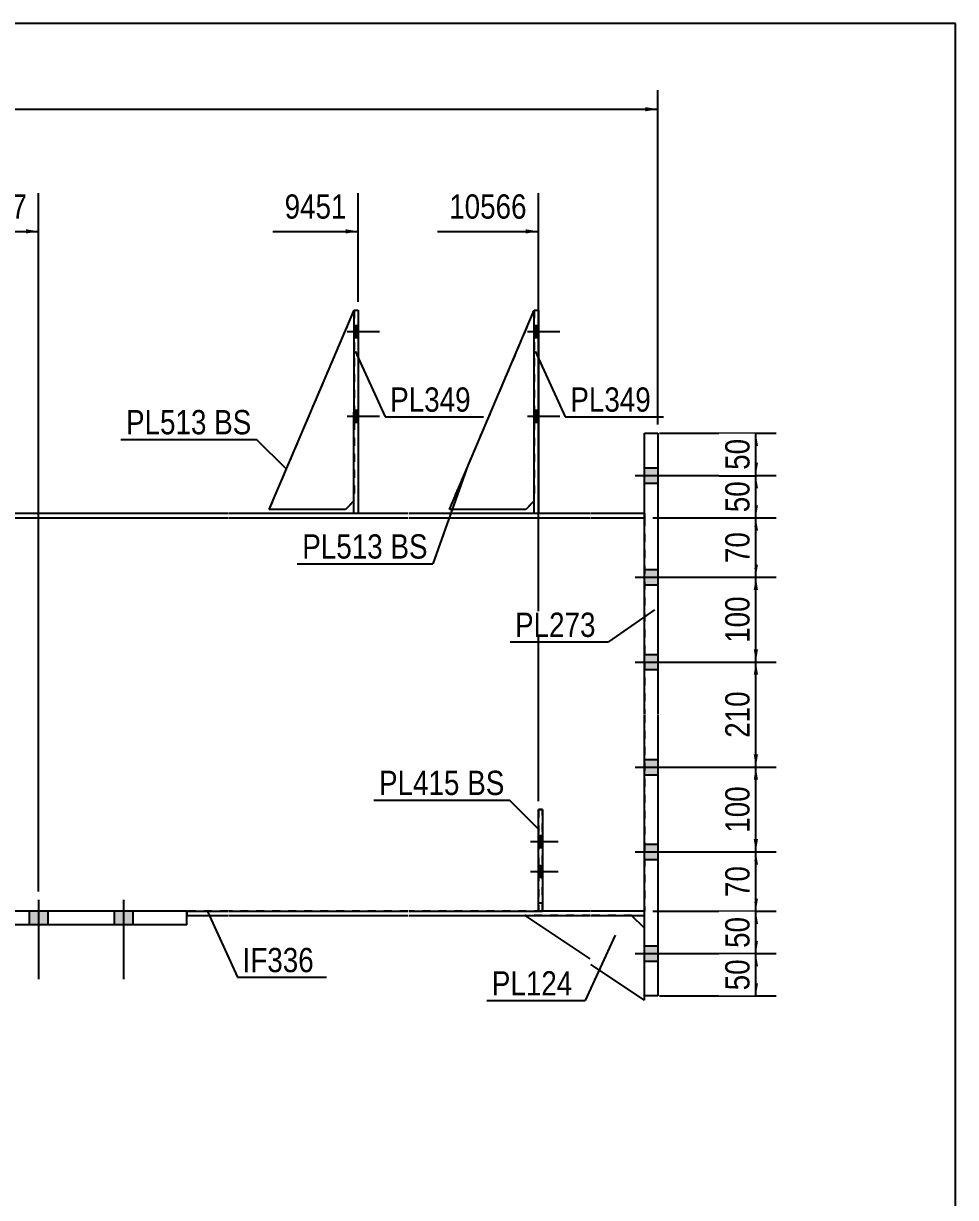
# Model space of a CAD drawing. Header units: millimetres. Extents: x -35 to 368, y -200 to 77.
# Drawn here: x 257.8 to 367.8, y -61.3 to 77.2 of the extents above; entities that cross this region are included whole.
import ezdxf

# ---------------------------------------------------------------- set-up
doc = ezdxf.new("R2010")
doc.units = ezdxf.units.MM
doc.linetypes.add('DXK_LINE_DOT1', pattern=[1.8814, 0.9407, -0.9407])
doc.linetypes.add('DXK_LINE_DOT2', pattern=[3.9198, 1.9599, -1.9599])
doc.styles.add('Arial Narrow', font='ARIALN.TTF', dxfattribs={"height": 0.2})

# ---------------------------------------------------------------- blocks, each defined once
blk = doc.blocks.new('Unknown-627303242-1210')
at = {"color": 5, "linetype": 'Continuous'}
for p, q in [((367.77, 77.23), (-32.23, 77.23)), ((367.77, -199.77), (367.77, 77.23))]:
    blk.add_line(p, q, dxfattribs=at)
blk = doc.blocks.new('Bolt-627303242-2008 - 1546')
at = {"linetype": 'Continuous'}
for points in [[(260.72, -27.5), (258.52, -27.5), (258.52, -29.1), (260.72, -29.1)], [(260.72, -27.5), (258.52, -27.5), (258.52, -29.1), (260.72, -29.1)], [(260.72, -27.5), (258.52, -27.5), (258.52, -29.1), (260.72, -29.1)], [(260.72, -27.5), (258.52, -27.5), (258.52, -29.1), (260.72, -29.1)], [(270.72, -27.5), (268.52, -27.5), (268.52, -29.1), (270.72, -29.1)], [(270.72, -27.5), (268.52, -27.5), (268.52, -29.1), (270.72, -29.1)], [(270.72, -27.5), (268.52, -27.5), (268.52, -29.1), (270.72, -29.1)], [(270.72, -27.5), (268.52, -27.5), (268.52, -29.1), (270.72, -29.1)]]:
    blk.add_hatch(color=3, dxfattribs=at).paths.add_polyline_path(points)
at = {"color": 3, "linetype": 'Continuous'}
for p, q in [((259.62, -26.16), (259.62, -35.5)), ((259.62, -26.16), (259.62, -35.5)), ((259.62, -26.16), (259.62, -35.5)), ((259.62, -26.16), (259.62, -35.5)), ((269.62, -26.16), (269.62, -35.5)), ((269.62, -26.16), (269.62, -35.5)), ((269.62, -26.16), (269.62, -35.5)), ((269.62, -26.16), (269.62, -35.5)), ((258.52, -27.5), (258.52, -29.1)), ((258.52, -27.5), (258.52, -29.1)), ((258.52, -27.5), (258.52, -29.1)), ((258.52, -27.5), (258.52, -29.1)), ((260.72, -27.5), (260.72, -29.1)), ((260.72, -27.5), (260.72, -29.1)), ((260.72, -27.5), (260.72, -29.1)), ((260.72, -27.5), (260.72, -29.1)), ((268.52, -27.5), (268.52, -29.1)), ((268.52, -27.5), (268.52, -29.1)), ((268.52, -27.5), (268.52, -29.1)), ((268.52, -27.5), (268.52, -29.1)), ((270.72, -27.5), (270.72, -29.1)), ((270.72, -27.5), (270.72, -29.1)), ((270.72, -27.5), (270.72, -29.1)), ((270.72, -27.5), (270.72, -29.1))]:
    blk.add_line(p, q, dxfattribs=at)
blk = doc.blocks.new('Part-627303242-1597 - 1546')
at = {"color": 7, "linetype": 'DXK_LINE_DOT1'}
for p, q in [((158.88, -4.25), (158.88, 18.9)), ((158.88, 18.9), (163.68, 18.9)), ((163.78, 18.9), (173.38, 18.9)), ((173.48, 18.9), (183.08, 18.9)), ((183.18, 18.9), (204.58, 18.9)), ((204.68, 18.9), (225.73, 18.9)), ((225.83, 18.9), (247.22, 18.9)), ((247.32, 18.9), (281.92, 18.9)), ((282.02, 18.9), (303.17, 18.9)), ((303.27, 18.9), (324.67, 18.9)), ((324.77, 18.9), (331.07, 18.9)), ((331.07, 18.9), (331.07, -4.25)), ((158.88, -27.5), (158.88, -4.35)), ((331.07, -4.35), (331.07, -27.5)), ((163.68, -27.5), (158.88, -27.5)), ((173.38, -27.5), (163.78, -27.5)), ((183.08, -27.5), (173.48, -27.5)), ((204.58, -27.5), (183.18, -27.5)), ((225.73, -27.5), (204.68, -27.5)), ((247.22, -27.5), (225.83, -27.5)), ((252.12, -27.5), (247.32, -27.5)), ((281.92, -27.5), (252.12, -27.5)), ((303.17, -27.5), (282.02, -27.5)), ((324.67, -27.5), (303.27, -27.5)), ((331.07, -27.5), (324.77, -27.5))]:
    blk.add_line(p, q, dxfattribs=at)
at = {"color": 2, "linetype": 'Continuous'}
blk.add_line((252.12, -27.5), (252.12, -27.5), dxfattribs=at)
blk = doc.blocks.new('Part-627303242-1646 - 1546')
at = {"color": 2, "linetype": 'Continuous'}
for p, q in [((277.12, -27.5), (281.92, -27.5)), ((282.02, -27.5), (303.17, -27.5)), ((303.27, -27.5), (318.57, -27.5)), ((324.67, -27.5), (319.07, -27.5)), ((331.07, -27.5), (324.77, -27.5)), ((277.12, -28), (281.92, -28)), ((282.02, -28), (303.17, -28)), ((303.27, -28), (324.67, -28)), ((324.77, -28), (331.07, -28))]:
    blk.add_line(p, q, dxfattribs=at)
at = {"color": 7, "linetype": 'DXK_LINE_DOT1'}
for p, q in [((277.12, -27.5), (277.12, -28)), ((277.12, -27.5), (277.12, -27.5)), ((319.07, -27.5), (318.57, -27.5)), ((331.07, -28), (331.07, -27.5)), ((277.12, -28), (277.12, -28))]:
    blk.add_line(p, q, dxfattribs=at)
blk = doc.blocks.new('Part-627303242-1668 - 1546')
at = {"color": 2, "linetype": 'Continuous'}
for p, q in [((168.58, 19.4), (168.58, 18.9)), ((168.58, 19.4), (173.38, 19.4)), ((173.48, 19.4), (183.08, 19.4)), ((183.18, 19.4), (197.98, 19.4)), ((204.58, 19.4), (198.48, 19.4)), ((219.48, 19.4), (204.68, 19.4)), ((225.73, 19.4), (219.98, 19.4)), ((240.63, 19.4), (225.83, 19.4)), ((247.22, 19.4), (241.13, 19.4)), ((281.92, 19.4), (247.32, 19.4)), ((296.82, 19.4), (282.02, 19.4)), ((303.17, 19.4), (297.32, 19.4)), ((318.07, 19.4), (303.27, 19.4)), ((324.67, 19.4), (318.57, 19.4)), ((331.07, 19.4), (324.77, 19.4)), ((168.58, 18.9), (173.38, 18.9)), ((173.48, 18.9), (183.08, 18.9)), ((183.18, 18.9), (204.58, 18.9)), ((204.68, 18.9), (225.73, 18.9)), ((225.83, 18.9), (247.22, 18.9)), ((247.32, 18.9), (281.92, 18.9)), ((282.02, 18.9), (303.17, 18.9)), ((303.27, 18.9), (324.67, 18.9)), ((324.77, 18.9), (331.07, 18.9))]:
    blk.add_line(p, q, dxfattribs=at)
at = {"color": 7, "linetype": 'DXK_LINE_DOT1'}
for p, q in [((198.48, 19.4), (197.98, 19.4)), ((219.98, 19.4), (219.48, 19.4)), ((241.13, 19.4), (240.63, 19.4)), ((297.32, 19.4), (296.82, 19.4)), ((318.57, 19.4), (318.07, 19.4)), ((331.07, 19.4), (331.07, 18.9))]:
    blk.add_line(p, q, dxfattribs=at)
blk = doc.blocks.new('Part-627303242-1721 - 1546')
at = {"color": 2, "linetype": 'Continuous'}
for p, q in [((331.07, -4.25), (331.07, 28.9)), ((331.07, 28.9), (332.67, 28.9)), ((332.67, 28.9), (332.67, -4.25)), ((331.07, -37.5), (331.07, -4.35)), ((332.67, -4.35), (332.67, -37.5)), ((332.67, -37.5), (331.07, -37.5))]:
    blk.add_line(p, q, dxfattribs=at)
blk = doc.blocks.new('Bolt-627303242-1948 - 1546')
at = {"linetype": 'Continuous'}
for points in [[(331.07, 24.8), (331.07, 23), (332.67, 23), (332.67, 24.8)], [(331.07, 24.8), (331.07, 23), (332.67, 23), (332.67, 24.8)], [(331.07, 12.8), (331.07, 11), (332.67, 11), (332.67, 12.8)], [(331.07, 12.8), (331.07, 11), (332.67, 11), (332.67, 12.8)], [(331.07, 2.8), (331.07, 1), (332.67, 1), (332.67, 2.8)], [(331.07, 2.8), (331.07, 1), (332.67, 1), (332.67, 2.8)], [(331.07, -9.6), (331.07, -11.4), (332.67, -11.4), (332.67, -9.6)], [(331.07, -9.6), (331.07, -11.4), (332.67, -11.4), (332.67, -9.6)], [(331.07, -19.6), (331.07, -21.4), (332.67, -21.4), (332.67, -19.6)], [(331.07, -19.6), (331.07, -21.4), (332.67, -21.4), (332.67, -19.6)], [(331.07, -31.6), (331.07, -33.4), (332.67, -33.4), (332.67, -31.6)], [(331.07, -31.6), (331.07, -33.4), (332.67, -33.4), (332.67, -31.6)]]:
    blk.add_hatch(color=3, dxfattribs=at).paths.add_polyline_path(points)
at = {"color": 3, "linetype": 'Continuous'}
for p, q in [((329.99, 23.9), (339.07, 23.9)), ((329.99, 23.9), (339.07, 23.9)), ((331.07, 24.8), (332.67, 24.8)), ((331.07, 24.8), (332.67, 24.8)), ((331.07, 23), (332.67, 23)), ((331.07, 23), (332.67, 23)), ((331.07, 12.8), (332.67, 12.8)), ((331.07, 12.8), (332.67, 12.8)), ((329.99, 11.9), (339.07, 11.9)), ((329.99, 11.9), (339.07, 11.9)), ((331.07, 11), (332.67, 11)), ((331.07, 11), (332.67, 11)), ((331.07, 2.8), (332.67, 2.8)), ((331.07, 2.8), (332.67, 2.8)), ((329.99, 1.9), (339.07, 1.9)), ((329.99, 1.9), (339.07, 1.9)), ((331.07, 1), (332.67, 1)), ((331.07, 1), (332.67, 1)), ((331.07, -9.6), (332.67, -9.6)), ((331.07, -9.6), (332.67, -9.6)), ((329.99, -10.5), (339.07, -10.5)), ((329.99, -10.5), (339.07, -10.5)), ((331.07, -11.4), (332.67, -11.4)), ((331.07, -11.4), (332.67, -11.4)), ((329.99, -20.5), (339.07, -20.5)), ((329.99, -20.5), (339.07, -20.5)), ((331.07, -19.6), (332.67, -19.6)), ((331.07, -19.6), (332.67, -19.6)), ((331.07, -21.4), (332.67, -21.4)), ((331.07, -21.4), (332.67, -21.4)), ((331.07, -31.6), (332.67, -31.6)), ((331.07, -31.6), (332.67, -31.6)), ((329.99, -32.5), (339.07, -32.5)), ((329.99, -32.5), (339.07, -32.5)), ((331.07, -33.4), (332.67, -33.4)), ((331.07, -33.4), (332.67, -33.4))]:
    blk.add_line(p, q, dxfattribs=at)
blk = doc.blocks.new('Part-627303242-1755 - 1546')
at = {"color": 2, "linetype": 'Continuous'}
for p, q in [((324.67, -33.1), (317.02, -28)), ((331.07, -29.5), (329.57, -28)), ((331.07, -38), (324.77, -33.8)), ((331.07, -38), (331.07, -37.5))]:
    blk.add_line(p, q, dxfattribs=at)
at = {"color": 7, "linetype": 'DXK_LINE_DOT1'}
for p, q in [((324.67, -28), (317.02, -28)), ((329.57, -28), (324.77, -28)), ((331.07, -37.5), (331.07, -29.5))]:
    blk.add_line(p, q, dxfattribs=at)
blk = doc.blocks.new('Part-627303242-1775 - 1546')
at = {"color": 2, "linetype": 'Continuous'}
for p, q in [((318.07, 19.4), (318.08, 43.4)), ((318.08, 43.4), (318.58, 43.4)), ((318.58, 43.4), (318.57, 19.4)), ((318.57, 19.4), (318.07, 19.4))]:
    blk.add_line(p, q, dxfattribs=at)
blk = doc.blocks.new('Part-627303242-1790 - 1546')
at = {"color": 2, "linetype": 'Continuous'}
for p, q in [((296.82, 19.4), (296.83, 43.4)), ((296.83, 43.4), (297.33, 43.4)), ((297.33, 43.4), (297.32, 19.4)), ((297.32, 19.4), (296.82, 19.4))]:
    blk.add_line(p, q, dxfattribs=at)
blk = doc.blocks.new('Part-627303242-1937 - 1546')
at = {"color": 2, "linetype": 'Continuous'}
for p, q in [((252.12, -29.1), (252.12, -27.5)), ((277.12, -27.5), (252.12, -27.5)), ((277.12, -29.1), (277.12, -27.5)), ((277.12, -29.1), (252.12, -29.1))]:
    blk.add_line(p, q, dxfattribs=at)
blk = doc.blocks.new('Bolt-627303242-2006 - 1546')
at = {"linetype": 'Continuous'}
for points in [[(318.57, -18.57), (318.57, -19.97), (319.07, -19.97), (319.07, -18.57)], [(318.57, -22.1), (318.57, -23.5), (319.07, -23.5), (319.07, -22.1)]]:
    blk.add_hatch(color=3, dxfattribs=at).paths.add_polyline_path(points)
at = {"color": 3, "linetype": 'Continuous'}
for p, q in [((317.62, -19.27), (320.92, -19.27)), ((318.57, -18.57), (319.07, -18.57)), ((318.57, -19.97), (319.07, -19.97)), ((318.57, -22.1), (319.07, -22.1)), ((317.62, -22.8), (320.92, -22.8)), ((318.57, -23.5), (319.07, -23.5))]:
    blk.add_line(p, q, dxfattribs=at)
blk = doc.blocks.new('Part-627303242-2014 - 1546')
at = {"color": 7, "linetype": 'DXK_LINE_DOT1'}
for p, q in [((318.57, -15.5), (318.57, -27.5)), ((319.07, -15.5), (318.57, -15.5)), ((319.07, -27.5), (319.07, -15.5)), ((318.57, -27.5), (319.07, -27.5))]:
    blk.add_line(p, q, dxfattribs=at)
blk = doc.blocks.new('Bolt-627303242-1950 - 1546')
at = {"linetype": 'Continuous'}
for points in [[(318.58, 40.2), (318.58, 41.6), (318.08, 41.6), (318.08, 40.2)], [(318.58, 40.2), (318.58, 41.6), (318.08, 41.6), (318.08, 40.2)], [(318.58, 40.2), (318.58, 41.6), (318.08, 41.6), (318.08, 40.2)], [(318.58, 30.2), (318.58, 31.6), (318.08, 31.6), (318.08, 30.2)], [(318.58, 30.2), (318.58, 31.6), (318.08, 31.6), (318.08, 30.2)], [(318.58, 30.2), (318.58, 31.6), (318.08, 31.6), (318.08, 30.2)]]:
    blk.add_hatch(color=3, dxfattribs=at).paths.add_polyline_path(points)
at = {"color": 3, "linetype": 'Continuous'}
for p, q in [((318.08, 41.6), (318.58, 41.6)), ((318.08, 41.6), (318.58, 41.6)), ((318.08, 41.6), (318.58, 41.6)), ((317.28, 40.9), (321.08, 40.9)), ((317.28, 40.9), (321.08, 40.9)), ((317.28, 40.9), (321.08, 40.9)), ((318.08, 40.2), (318.58, 40.2)), ((318.08, 40.2), (318.58, 40.2)), ((318.08, 40.2), (318.58, 40.2)), ((317.28, 30.9), (321.08, 30.9)), ((317.28, 30.9), (321.08, 30.9)), ((317.28, 30.9), (321.08, 30.9)), ((318.08, 31.6), (318.58, 31.6)), ((318.08, 31.6), (318.58, 31.6)), ((318.08, 31.6), (318.58, 31.6)), ((318.08, 30.2), (318.58, 30.2)), ((318.08, 30.2), (318.58, 30.2)), ((318.08, 30.2), (318.58, 30.2))]:
    blk.add_line(p, q, dxfattribs=at)
blk = doc.blocks.new('Bolt-627303242-1954 - 1546')
at = {"linetype": 'Continuous'}
for points in [[(297.33, 40.2), (297.33, 41.6), (296.83, 41.6), (296.83, 40.2)], [(297.33, 40.2), (297.33, 41.6), (296.83, 41.6), (296.83, 40.2)], [(297.33, 40.2), (297.33, 41.6), (296.83, 41.6), (296.83, 40.2)], [(297.32, 30.2), (297.32, 31.6), (296.82, 31.6), (296.82, 30.2)], [(297.32, 30.2), (297.32, 31.6), (296.82, 31.6), (296.82, 30.2)], [(297.32, 30.2), (297.32, 31.6), (296.82, 31.6), (296.82, 30.2)]]:
    blk.add_hatch(color=3, dxfattribs=at).paths.add_polyline_path(points)
at = {"color": 3, "linetype": 'Continuous'}
for p, q in [((296.83, 41.6), (297.33, 41.6)), ((296.83, 41.6), (297.33, 41.6)), ((296.83, 41.6), (297.33, 41.6)), ((296.03, 40.9), (299.83, 40.9)), ((296.03, 40.9), (299.83, 40.9)), ((296.03, 40.9), (299.83, 40.9)), ((296.83, 40.2), (297.33, 40.2)), ((296.83, 40.2), (297.33, 40.2)), ((296.83, 40.2), (297.33, 40.2)), ((296.02, 30.9), (299.82, 30.9)), ((296.02, 30.9), (299.82, 30.9)), ((296.02, 30.9), (299.82, 30.9)), ((296.82, 31.6), (297.32, 31.6)), ((296.82, 31.6), (297.32, 31.6)), ((296.82, 31.6), (297.32, 31.6)), ((296.82, 30.2), (297.32, 30.2)), ((296.82, 30.2), (297.32, 30.2)), ((296.82, 30.2), (297.32, 30.2))]:
    blk.add_line(p, q, dxfattribs=at)
blk = doc.blocks.new('Bolt-627303242-1968 - 1546')
at = {"color": 3, "linetype": 'DXK_LINE_DOT2'}
for p, q in [((317.77, -19.27), (319.07, -19.27)), ((318.57, -18.57), (319.07, -18.57)), ((318.57, -19.97), (319.07, -19.97)), ((318.57, -22.1), (319.07, -22.1)), ((317.77, -22.8), (319.07, -22.8)), ((318.57, -23.5), (319.07, -23.5))]:
    blk.add_line(p, q, dxfattribs=at)
blk = doc.blocks.new('Part-627303242-2005 - 1546')
at = {"color": 2, "linetype": 'Continuous'}
for p, q in [((318.57, -27.5), (318.57, -15.5)), ((318.57, -15.5), (319.07, -15.5)), ((319.07, -15.5), (319.07, -27.5)), ((319.07, -27.5), (318.57, -27.5))]:
    blk.add_line(p, q, dxfattribs=at)
at = {"color": 7, "linetype": 'DXK_LINE_DOT1'}
blk.add_line((318.57, -26.5), (319.07, -26.5), dxfattribs=at)
blk = doc.blocks.new('Part-627303242-2673 - 1546')
at = {"color": 2, "linetype": 'Continuous'}
for p, q in [((308.07, 19.9), (318.08, 43.4)), ((318.07, 20.9), (317.07, 19.9)), ((317.07, 19.9), (308.07, 19.9))]:
    blk.add_line(p, q, dxfattribs=at)
at = {"color": 7, "linetype": 'DXK_LINE_DOT1'}
blk.add_line((318.08, 43.4), (318.07, 20.9), dxfattribs=at)
blk = doc.blocks.new('Part-627303242-2676 - 1546')
at = {"color": 2, "linetype": 'Continuous'}
for p, q in [((286.82, 19.9), (296.83, 43.4)), ((296.82, 20.9), (295.82, 19.9)), ((295.82, 19.9), (286.82, 19.9))]:
    blk.add_line(p, q, dxfattribs=at)
at = {"color": 7, "linetype": 'DXK_LINE_DOT1'}
blk.add_line((296.83, 43.4), (296.82, 20.9), dxfattribs=at)
blk = doc.blocks.new('Part-627303242-2679 - 1546')
at = {"color": 7, "linetype": 'DXK_LINE_DOT1'}
for p, q in [((308.07, 19.9), (318.08, 43.4)), ((318.07, 20.9), (317.07, 19.9)), ((317.07, 19.9), (308.07, 19.9))]:
    blk.add_line(p, q, dxfattribs=at)
blk = doc.blocks.new('Part-627303242-2682 - 1546')
at = {"color": 7, "linetype": 'DXK_LINE_DOT1'}
for p, q in [((286.82, 19.9), (296.83, 43.4)), ((296.82, 20.9), (295.82, 19.9)), ((295.82, 19.9), (286.82, 19.9))]:
    blk.add_line(p, q, dxfattribs=at)
blk = doc.blocks.new('StraightDimension-627303242-9735 - 1546')
at = {"linetype": 'Continuous'}
blk.add_hatch(color=7, dxfattribs=at).paths.add_polyline_path([(295.83, 52.95), (297.33, 52.7), (295.83, 52.45)])
at = {"color": 7, "linetype": 'Continuous'}
for p, q in [((297.33, 44.4), (297.33, 57.2)), ((287.26, 52.7), (297.33, 52.7))]:
    blk.add_line(p, q, dxfattribs=at)
at = {"color": 0}
blk.add_wipeout([(296.55, 53.6), (296.55, 57.8), (288.04, 57.8), (288.04, 53.6)], dxfattribs=at)
at = {"color": 3, "style": 'Arial Narrow'}
blk.add_text('9451', height=2.863, dxfattribs=at).set_placement((288.64, 54.2))
blk = doc.blocks.new('StraightDimension-627303242-5507 - 1546')
at = {"linetype": 'Continuous'}
for points in [[(343.97, 22.4), (344.22, 23.9), (344.47, 22.4)], [(344.47, 20.4), (344.22, 18.9), (343.97, 20.4)]]:
    blk.add_hatch(color=7, dxfattribs=at).paths.add_polyline_path(points)
at = {"color": 7, "linetype": 'Continuous'}
for p, q in [((333.67, 23.9), (346.62, 23.9)), ((344.22, 18.9), (344.22, 23.9)), ((332.07, 18.9), (346.62, 18.9))]:
    blk.add_line(p, q, dxfattribs=at)
at = {"color": 0}
blk.add_wipeout([(344.07, 23.83), (339.87, 23.83), (339.87, 18.97), (344.07, 18.97)], dxfattribs=at)
at = {"color": 3, "style": 'Arial Narrow'}
blk.add_text('50', height=2.863, rotation=90.0002, dxfattribs=at).set_placement((343.47, 19.57))
blk = doc.blocks.new('StraightDimension-627303242-5506 - 1546')
at = {"linetype": 'Continuous'}
for points in [[(343.97, 27.4), (344.22, 28.9), (344.47, 27.4)], [(344.47, 25.4), (344.22, 23.9), (343.97, 25.4)]]:
    blk.add_hatch(color=7, dxfattribs=at).paths.add_polyline_path(points)
at = {"color": 7, "linetype": 'Continuous'}
for p, q in [((332.87, 28.9), (346.62, 28.9)), ((344.22, 23.9), (344.22, 28.9)), ((333.67, 23.9), (346.62, 23.9))]:
    blk.add_line(p, q, dxfattribs=at)
at = {"color": 0}
blk.add_wipeout([(344.07, 28.83), (339.87, 28.83), (339.87, 23.97), (344.07, 23.97)], dxfattribs=at)
at = {"color": 3, "style": 'Arial Narrow'}
blk.add_text('50', height=2.863, rotation=90.0002, dxfattribs=at).set_placement((343.47, 24.57))
blk = doc.blocks.new('StraightDimension-627303242-5508 - 1546')
at = {"linetype": 'Continuous'}
for points in [[(343.97, 17.4), (344.22, 18.9), (344.47, 17.4)], [(344.47, 13.4), (344.22, 11.9), (343.97, 13.4)]]:
    blk.add_hatch(color=7, dxfattribs=at).paths.add_polyline_path(points)
at = {"color": 7, "linetype": 'Continuous'}
for p, q in [((332.07, 18.9), (346.62, 18.9)), ((344.22, 11.9), (344.22, 18.9)), ((333.67, 11.9), (346.62, 11.9))]:
    blk.add_line(p, q, dxfattribs=at)
at = {"color": 0}
blk.add_wipeout([(344.07, 17.83), (339.87, 17.83), (339.87, 12.97), (344.07, 12.97)], dxfattribs=at)
at = {"color": 3, "style": 'Arial Narrow'}
blk.add_text('70', height=2.863, rotation=90.0002, dxfattribs=at).set_placement((343.47, 13.57))
blk = doc.blocks.new('StraightDimension-627303242-5509 - 1546')
at = {"linetype": 'Continuous'}
for points in [[(343.97, 10.4), (344.22, 11.9), (344.47, 10.4)], [(344.47, 3.4), (344.22, 1.9), (343.97, 3.4)]]:
    blk.add_hatch(color=7, dxfattribs=at).paths.add_polyline_path(points)
at = {"color": 7, "linetype": 'Continuous'}
for p, q in [((333.67, 11.9), (346.62, 11.9)), ((344.22, 1.9), (344.22, 11.9)), ((333.67, 1.9), (346.62, 1.9))]:
    blk.add_line(p, q, dxfattribs=at)
at = {"color": 0}
blk.add_wipeout([(344.07, 10.24), (339.87, 10.24), (339.87, 3.56), (344.07, 3.56)], dxfattribs=at)
at = {"color": 3, "style": 'Arial Narrow'}
blk.add_text('100', height=2.863, rotation=90.0002, dxfattribs=at).set_placement((343.47, 4.16))
blk = doc.blocks.new('StraightDimension-627303242-5510 - 1546')
at = {"linetype": 'Continuous'}
for points in [[(343.97, 0.4), (344.22, 1.9), (344.47, 0.4)], [(344.47, -9), (344.22, -10.5), (343.97, -9)]]:
    blk.add_hatch(color=7, dxfattribs=at).paths.add_polyline_path(points)
at = {"color": 7, "linetype": 'Continuous'}
for p, q in [((333.67, 1.9), (346.62, 1.9)), ((344.22, -10.5), (344.22, 1.9)), ((333.67, -10.5), (346.62, -10.5))]:
    blk.add_line(p, q, dxfattribs=at)
at = {"color": 0}
blk.add_wipeout([(344.07, -0.96), (339.87, -0.96), (339.87, -7.64), (344.07, -7.64)], dxfattribs=at)
at = {"color": 3, "style": 'Arial Narrow'}
blk.add_text('210', height=2.863, rotation=90.0002, dxfattribs=at).set_placement((343.47, -7.04))
blk = doc.blocks.new('StraightDimension-627303242-5511 - 1546')
at = {"linetype": 'Continuous'}
for points in [[(343.97, -12), (344.22, -10.5), (344.47, -12)], [(344.47, -19), (344.22, -20.5), (343.97, -19)]]:
    blk.add_hatch(color=7, dxfattribs=at).paths.add_polyline_path(points)
at = {"color": 7, "linetype": 'Continuous'}
for p, q in [((333.67, -10.5), (346.62, -10.5)), ((344.22, -20.5), (344.22, -10.5)), ((333.67, -20.5), (346.62, -20.5))]:
    blk.add_line(p, q, dxfattribs=at)
at = {"color": 0}
blk.add_wipeout([(344.07, -12.16), (339.87, -12.16), (339.87, -18.84), (344.07, -18.84)], dxfattribs=at)
at = {"color": 3, "style": 'Arial Narrow'}
blk.add_text('100', height=2.863, rotation=90.0002, dxfattribs=at).set_placement((343.47, -18.24))
blk = doc.blocks.new('StraightDimension-627303242-5512 - 1546')
at = {"linetype": 'Continuous'}
for points in [[(343.97, -22), (344.22, -20.5), (344.47, -22)], [(344.47, -26), (344.22, -27.5), (343.97, -26)]]:
    blk.add_hatch(color=7, dxfattribs=at).paths.add_polyline_path(points)
at = {"color": 7, "linetype": 'Continuous'}
for p, q in [((333.67, -20.5), (346.62, -20.5)), ((344.22, -27.5), (344.22, -20.5)), ((332.07, -27.5), (346.62, -27.5))]:
    blk.add_line(p, q, dxfattribs=at)
at = {"color": 0}
blk.add_wipeout([(344.07, -21.57), (339.87, -21.57), (339.87, -26.43), (344.07, -26.43)], dxfattribs=at)
at = {"color": 3, "style": 'Arial Narrow'}
blk.add_text('70', height=2.863, rotation=90.0002, dxfattribs=at).set_placement((343.47, -25.83))
blk = doc.blocks.new('StraightDimension-627303242-9736 - 1546')
at = {"linetype": 'Continuous'}
blk.add_hatch(color=7, dxfattribs=at).paths.add_polyline_path([(258.12, 52.95), (259.62, 52.7), (258.12, 52.45)])
at = {"color": 7, "linetype": 'Continuous'}
for p, q in [((259.62, -25.16), (259.62, 57.2)), ((249.56, 52.7), (259.62, 52.7))]:
    blk.add_line(p, q, dxfattribs=at)
at = {"color": 0}
blk.add_wipeout([(258.85, 53.6), (258.85, 57.8), (250.34, 57.8), (250.34, 53.6)], dxfattribs=at)
at = {"color": 3, "style": 'Arial Narrow'}
blk.add_text('8917', height=2.863, dxfattribs=at).set_placement((250.94, 54.2))
blk = doc.blocks.new('StraightDimension-627303242-5513 - 1546')
at = {"linetype": 'Continuous'}
for points in [[(343.97, -29), (344.22, -27.5), (344.47, -29)], [(344.47, -31), (344.22, -32.5), (343.97, -31)]]:
    blk.add_hatch(color=7, dxfattribs=at).paths.add_polyline_path(points)
at = {"color": 7, "linetype": 'Continuous'}
for p, q in [((332.07, -27.5), (346.62, -27.5)), ((344.22, -32.5), (344.22, -27.5)), ((333.67, -32.5), (346.62, -32.5))]:
    blk.add_line(p, q, dxfattribs=at)
at = {"color": 0}
blk.add_wipeout([(344.07, -27.57), (339.87, -27.57), (339.87, -32.43), (344.07, -32.43)], dxfattribs=at)
at = {"color": 3, "style": 'Arial Narrow'}
blk.add_text('50', height=2.863, rotation=90.0002, dxfattribs=at).set_placement((343.47, -31.83))
blk = doc.blocks.new('StraightDimension-627303242-5514 - 1546')
at = {"linetype": 'Continuous'}
for points in [[(343.97, -34), (344.22, -32.5), (344.47, -34)], [(344.47, -36), (344.22, -37.5), (343.97, -36)]]:
    blk.add_hatch(color=7, dxfattribs=at).paths.add_polyline_path(points)
at = {"color": 7, "linetype": 'Continuous'}
for p, q in [((333.67, -32.5), (346.62, -32.5)), ((344.22, -37.5), (344.22, -32.5)), ((332.87, -37.5), (346.62, -37.5))]:
    blk.add_line(p, q, dxfattribs=at)
at = {"color": 0}
blk.add_wipeout([(344.07, -32.57), (339.87, -32.57), (339.87, -37.43), (344.07, -37.43)], dxfattribs=at)
at = {"color": 3, "style": 'Arial Narrow'}
blk.add_text('50', height=2.863, rotation=90.0002, dxfattribs=at).set_placement((343.47, -36.83))
blk = doc.blocks.new('StraightDimension-627303242-5622 - 1546')
at = {"linetype": 'Continuous'}
blk.add_hatch(color=7, dxfattribs=at).paths.add_polyline_path([(331.17, 67.36), (332.67, 67.11), (331.17, 66.86)])
at = {"color": 7, "linetype": 'Continuous'}
for p, q in [((332.67, 29.9), (332.67, 69.36)), ((-1.6, 67.11), (332.67, 67.11))]:
    blk.add_line(p, q, dxfattribs=at)
blk = doc.blocks.new('StraightDimension-627303242-9734 - 1546')
at = {"linetype": 'Continuous'}
blk.add_hatch(color=7, dxfattribs=at).paths.add_polyline_path([(317.07, 52.95), (318.57, 52.7), (317.07, 52.45)])
at = {"color": 7, "linetype": 'Continuous'}
for p, q in [((318.57, -14.5), (318.57, 57.2)), ((306.68, 52.7), (318.57, 52.7))]:
    blk.add_line(p, q, dxfattribs=at)
at = {"color": 0}
blk.add_wipeout([(317.79, 53.6), (317.79, 57.8), (307.45, 57.8), (307.45, 53.6)], dxfattribs=at)
at = {"color": 3, "style": 'Arial Narrow'}
blk.add_text('10566', height=2.863, dxfattribs=at).set_placement((308.05, 54.2))
blk = doc.blocks.new('Mark-627303242-5168 - 1546')
at = {"color": 0}
blk.add_wipeout([(331.84, 31.43), (331.84, 34.43), (322.34, 34.43), (322.34, 31.43)], dxfattribs=at)
blk.add_wipeout([(331.84, 31.43), (331.84, 34.43), (322.34, 34.43), (322.34, 31.43)], dxfattribs=at)
at = {"color": 7, "linetype": 'Continuous'}
for p, q in [((318.2, 38.57), (321.74, 30.83)), ((321.74, 30.83), (333.34, 30.83))]:
    blk.add_line(p, q, dxfattribs=at)
at = {"color": 3, "style": 'Arial Narrow'}
blk.add_text('PL349', height=2.863, dxfattribs=at).set_placement((322.34, 31.43))
blk = doc.blocks.new('MarkSet-627303242-5047 - 1546')
at = {"color": 0}
for points in [[(309.28, -13.79), (309.28, -10.79), (299.77, -10.79), (299.77, -13.79)], [(314.56, -13.79), (314.56, -10.79), (310.18, -10.79), (310.18, -13.79)]]:
    blk.add_wipeout(points, dxfattribs=at)
for points in [[(309.28, -13.79), (309.28, -10.79), (299.77, -10.79), (299.77, -13.79)], [(314.56, -13.79), (314.56, -10.79), (310.18, -10.79), (310.18, -13.79)]]:
    blk.add_wipeout(points, dxfattribs=at)
at = {"color": 7, "linetype": 'Continuous'}
for p in [(299.17, -14.39), (318.7, -17.93)]:
    blk.add_line(p, (315.16, -14.39), dxfattribs=at)
at = {"color": 3, "style": 'Arial Narrow'}
for s, p in [('PL415', (299.77, -13.79)), ('BS', (310.18, -13.79))]:
    blk.add_text(s, height=2.863, dxfattribs=at).set_placement(p)
blk = doc.blocks.new('MarkSet-627303242-5069 - 1546')
at = {"color": 0}
for points in [[(300.22, 14.1), (300.22, 17.1), (290.72, 17.1), (290.72, 14.1)], [(305.5, 14.1), (305.5, 17.1), (301.12, 17.1), (301.12, 14.1)]]:
    blk.add_wipeout(points, dxfattribs=at)
for points in [[(300.22, 14.1), (300.22, 17.1), (290.72, 17.1), (290.72, 14.1)], [(305.5, 14.1), (305.5, 17.1), (301.12, 17.1), (301.12, 14.1)]]:
    blk.add_wipeout(points, dxfattribs=at)
at = {"color": 7, "linetype": 'Continuous'}
for p in [(310.1, 24.63), (290.12, 13.5)]:
    blk.add_line(p, (306.1, 13.5), dxfattribs=at)
at = {"color": 3, "style": 'Arial Narrow'}
for s, p in [('PL513', (290.72, 14.1)), ('BS', (301.12, 14.1))]:
    blk.add_text(s, height=2.863, dxfattribs=at).set_placement(p)
blk = doc.blocks.new('MarkSet-627303242-5102 - 1546')
at = {"color": 0}
for points in [[(279.43, 28.76), (279.43, 31.76), (269.93, 31.76), (269.93, 28.76)], [(284.72, 28.76), (284.72, 31.76), (280.33, 31.76), (280.33, 28.76)]]:
    blk.add_wipeout(points, dxfattribs=at)
for points in [[(279.43, 28.76), (279.43, 31.76), (269.93, 31.76), (269.93, 28.76)], [(284.72, 28.76), (284.72, 31.76), (280.33, 31.76), (280.33, 28.76)]]:
    blk.add_wipeout(points, dxfattribs=at)
at = {"color": 7, "linetype": 'Continuous'}
for p in [(269.33, 28.16), (288.85, 24.63)]:
    blk.add_line(p, (285.32, 28.16), dxfattribs=at)
at = {"color": 3, "style": 'Arial Narrow'}
for s, p in [('PL513', (269.93, 28.76)), ('BS', (280.33, 28.76))]:
    blk.add_text(s, height=2.863, dxfattribs=at).set_placement(p)
blk = doc.blocks.new('Mark-627303242-5144 - 1546')
at = {"color": 0}
blk.add_wipeout([(292.09, -34.69), (292.09, -31.69), (283.68, -31.69), (283.68, -34.69)], dxfattribs=at)
blk.add_wipeout([(292.09, -34.69), (292.09, -31.69), (283.68, -31.69), (283.68, -34.69)], dxfattribs=at)
at = {"color": 7, "linetype": 'Continuous'}
for p, q in [((279.55, -27.55), (283.08, -35.29)), ((283.08, -35.29), (293.59, -35.29))]:
    blk.add_line(p, q, dxfattribs=at)
at = {"color": 3, "style": 'Arial Narrow'}
blk.add_text('IF336', height=2.863, dxfattribs=at).set_placement((283.68, -34.69))
blk = doc.blocks.new('Mark-627303242-5150 - 1546')
at = {"color": 7, "linetype": 'Continuous'}
blk.add_line((332.25, 8.06), (326.82, 4.26), dxfattribs=at)
at = {"color": 0}
blk.add_wipeout([(325.32, 4.86), (325.32, 7.86), (315.82, 7.86), (315.82, 4.86)], dxfattribs=at)
blk.add_wipeout([(325.32, 4.86), (325.32, 7.86), (315.82, 7.86), (315.82, 4.86)], dxfattribs=at)
at = {"color": 7, "linetype": 'Continuous'}
blk.add_line((315.22, 4.26), (326.82, 4.26), dxfattribs=at)
at = {"color": 3, "style": 'Arial Narrow'}
blk.add_text('PL273', height=2.863, dxfattribs=at).set_placement((315.82, 4.86))
blk = doc.blocks.new('Mark-627303242-5156 - 1546')
at = {"color": 7, "linetype": 'Continuous'}
blk.add_line((327.62, -30.31), (324.08, -38.04), dxfattribs=at)
at = {"color": 0}
blk.add_wipeout([(322.58, -37.44), (322.58, -34.44), (313.08, -34.44), (313.08, -37.44)], dxfattribs=at)
blk.add_wipeout([(322.58, -37.44), (322.58, -34.44), (313.08, -34.44), (313.08, -37.44)], dxfattribs=at)
at = {"color": 7, "linetype": 'Continuous'}
blk.add_line((312.48, -38.04), (324.08, -38.04), dxfattribs=at)
at = {"color": 3, "style": 'Arial Narrow'}
blk.add_text('PL124', height=2.863, dxfattribs=at).set_placement((313.08, -37.44))
blk = doc.blocks.new('Mark-627303242-5177 - 1546')
at = {"color": 0}
blk.add_wipeout([(310.59, 31.43), (310.59, 34.43), (301.09, 34.43), (301.09, 31.43)], dxfattribs=at)
blk.add_wipeout([(310.59, 31.43), (310.59, 34.43), (301.09, 34.43), (301.09, 31.43)], dxfattribs=at)
at = {"color": 7, "linetype": 'Continuous'}
for p, q in [((296.95, 38.57), (300.49, 30.83)), ((300.49, 30.83), (312.09, 30.83))]:
    blk.add_line(p, q, dxfattribs=at)
at = {"color": 3, "style": 'Arial Narrow'}
blk.add_text('PL349', height=2.863, dxfattribs=at).set_placement((301.09, 31.43))

msp = doc.modelspace()

# ---------------------------------------------------------------- block references
for name in ['Unknown-627303242-1210', 'Part-627303242-2676 - 1546', 'Part-627303242-2682 - 1546', 'Part-627303242-1790 - 1546', 'Part-627303242-2673 - 1546', 'Part-627303242-2679 - 1546', 'Part-627303242-1775 - 1546', 'Bolt-627303242-1954 - 1546', 'Bolt-627303242-1950 - 1546', 'Part-627303242-1721 - 1546', 'Bolt-627303242-1948 - 1546', 'Part-627303242-1668 - 1546', 'Part-627303242-1597 - 1546', 'Part-627303242-2014 - 1546', 'Part-627303242-2005 - 1546', 'Bolt-627303242-2006 - 1546', 'Bolt-627303242-1968 - 1546', 'Bolt-627303242-2008 - 1546', 'Part-627303242-1937 - 1546', 'Part-627303242-1646 - 1546', 'Part-627303242-1755 - 1546']:
    msp.add_blockref(name, (0, 0))

# ---------------------------------------------------------------- next in the draw order: block references
for name in ['StraightDimension-627303242-9736 - 1546', 'StraightDimension-627303242-9735 - 1546', 'StraightDimension-627303242-5507 - 1546', 'Mark-627303242-5144 - 1546', 'Mark-627303242-5156 - 1546']:
    msp.add_blockref(name, (0, 0))

# ---------------------------------------------------------------- next in the draw order: block references
for name in ['StraightDimension-627303242-5622 - 1546', 'StraightDimension-627303242-5506 - 1546', 'StraightDimension-627303242-5508 - 1546']:
    msp.add_blockref(name, (0, 0))

# ---------------------------------------------------------------- next in the draw order: block references
for name in ['StraightDimension-627303242-9734 - 1546', 'MarkSet-627303242-5102 - 1546', 'StraightDimension-627303242-5509 - 1546']:
    msp.add_blockref(name, (0, 0))

# ---------------------------------------------------------------- next in the draw order: block references
for name in ['Mark-627303242-5177 - 1546', 'Mark-627303242-5168 - 1546', 'MarkSet-627303242-5069 - 1546', 'Mark-627303242-5150 - 1546', 'StraightDimension-627303242-5510 - 1546', 'MarkSet-627303242-5047 - 1546']:
    msp.add_blockref(name, (0, 0))

# ---------------------------------------------------------------- next in the draw order: block references
msp.add_blockref('StraightDimension-627303242-5511 - 1546', (0, 0))

# ---------------------------------------------------------------- next in the draw order: block references
msp.add_blockref('StraightDimension-627303242-5512 - 1546', (0, 0))

# ---------------------------------------------------------------- next in the draw order: block references
msp.add_blockref('StraightDimension-627303242-5513 - 1546', (0, 0))

# ---------------------------------------------------------------- next in the draw order: block references
msp.add_blockref('StraightDimension-627303242-5514 - 1546', (0, 0))

doc.saveas('drawing.dxf')
